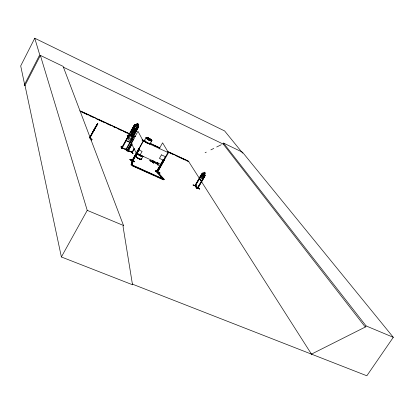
<?xml version="1.0" encoding="UTF-8"?>
<svg xmlns="http://www.w3.org/2000/svg" width="414" height="414" viewBox="0 0 414 414"><rect width="100%" height="100%" fill="white"/><g stroke="black" fill="none" stroke-linecap="round" stroke-linejoin="round"><path stroke-width="0.62" d="M127.548 150.008C128.205 150.644 127.233 149.511 127.269 150.437L134.074 138.643M134.638 161.812L134.71 161.476M127.305 150.442L137.96 131.316L143.166 140.983L132.164 160.648L132.47 160.058M129.949 159.633L134.612 161.683M129.986 159.721L134.622 161.838L129.918 159.638L130.058 159.385L134.71 161.481L130.063 159.406M125.928 148.75L126.901 150.929L125.908 148.719M132.004 151.524L133.003 153.708L132.32 152.269M132.583 139.425L132.283 138.674M158.039 165.026L157.092 162.94L158.231 165.16M157.781 172.974L157.522 172.886M136.713 130.317L135.476 131.471L132.206 129.965L132.542 128.392M132.268 129.934L132.589 128.407M137.619 127.647L137.303 129.194L137.681 127.615L134.41 126.104L133.179 127.279L134.41 126.104M133.029 160.798L132.211 165.807L163.401 179.811L163.401 179.029L131.305 164.524L132.32 159.923M132.107 160.301L131.088 164.907L132.025 165.409L133.241 160.42L132.739 160.886L139.627 148.745L132.837 161.015M199.558 188.841L196.122 187.558L196.138 187.946C207.005 191.227 188.624 185.353 199.657 188.613M201.566 180.721L202.689 179.629L204.946 175.81L204.92 175.008L204.454 174.589L199.501 178.424L199.382 178.791L201.561 180.789L199.382 178.791L199.936 177.109L202.177 173.285L194.906 185.72L197.654 188.272M199.972 177.125L199.388 178.791M159.944 172.876L159.861 173.238L155.266 171.085L155.41 170.837L159.944 172.892M96.804 125.225L97.818 123.279L97.476 123.615M96.886 125.033C99.288 120.81 90.614 136.532 94.734 129.137M94.728 128.728L94.201 129.784L95.256 128.081M242.682 153.164L224.621 130.948L34.75 38.223L20.7 65.919L24.876 85.672L40.37 55.404L63.099 66.349L123.527 225.526L123.036 226.386L132.506 284.754L132.268 284.082L366.83 375.777L393.3 337.312L242.495 152.217L223.508 143.068L223.053 143.844L365.288 327.044L311.457 354.13M94.056 130.369L97.766 123.248M39.299 55.652L24.214 85.139L25.021 85.512M97.425 123.915L97.595 123.651M93.838 130.726C90.268 136.325 99.639 119.982 96.162 126.027M93.186 131.569L93.859 130.115M92.001 139.534L89.91 138.323M89.6 137.603L95.505 126.756M89.724 137.769L96.208 125.846M89.895 137.857L96.669 125.385M89.967 137.758L96.959 125.028M91.287 140.444L91.189 140.631M90.381 138.706L91.975 139.585L92.115 139.332L89.993 138.157M128.071 137.401L127.352 135.74M122.228 148.491L121.349 146.644L122.228 148.491L121.84 148.626L121.007 146.758L122.094 148.74M121.374 146.649L120.986 146.784L121.84 148.626M127.828 136.646L128.019 136.232L128.438 136.475M134.069 125.426L134.483 125.665L134.069 125.426L121.737 147.886L122.021 147.467L122.425 147.648L122.187 148.077L128.713 136.087L128.304 135.901L128.713 136.087M132.884 134.514L131.481 133.846L130.674 135.337L129.623 134.773L128.852 135.078L126.679 139.042L126.332 140.713L129.83 142.323L131.145 141.086L133.334 137.148L133.096 136.387L132.056 135.963M131.176 131L134.628 124.697L135.316 124.438M132.506 284.754L132.273 284.082L132.552 284.775L61.381 256.97L87.235 210.359L40.37 55.404M128.531 136.273L134.452 125.608M132.304 132.082L131.476 133.505L132.868 134.141L133.603 132.677L134.55 132.537L135.983 129.96L135.906 128.531L137.334 125.959L136.035 125.354L134.602 127.942L133.292 128.723L131.864 131.3L132.304 132.082L131.548 133.479M137.593 125.494L138.421 124.065L137.029 123.419L136.294 124.893L135.337 125.033L133.903 127.621L133.986 129.049L132.558 131.621L133.857 132.216L135.29 129.639L136.594 128.863L138.028 126.28L137.593 125.494L138.348 124.091M130.648 135.264L131.455 133.774L132.961 134.488L132.066 135.983L132.537 136.817L131.015 139.559L129.618 140.387L128.226 139.746L128.133 138.224L129.654 135.481L130.674 135.337M132.884 136.196L137.836 127.176L138.255 127.408L137.836 127.176M133.272 137.143L126.223 149.92L126.461 149.485L126.058 149.309C125.468 150.53 125.804 148.554 126.436 149.423M125.721 149.687L132.345 137.769L132.785 138.022L132.345 137.769M133.236 136.315L138.219 127.352M132.956 136.93L138.711 126.586M133.634 132.765L134.581 133.199L135.295 132.91L138.768 126.586L138.55 125.872L137.66 125.473M127.088 149.563L127.476 149.433L128.226 151.534L127.093 149.552L127.476 149.433M131.429 143.71L127.559 150.701L127.724 150.096M128.511 150.37C127.993 149.718 127.414 150.789 128.268 150.799M132.03 144.067L128.252 150.841L128.542 150.432L128.138 150.256L127.812 150.649L131.906 143.249M128.242 150.846L131.999 144.005M129.582 151.379L125.142 149.356M131.983 151.488L132.754 153.594M134.441 148.662L132.294 152.694L132.552 152.264L132.154 152.088C131.564 153.304 131.89 151.333 132.521 152.197M131.911 152.518L134.032 148.476M131.611 159.638L132.33 161.134L131.605 159.649L132.004 159.514L132.972 161.496L132.573 161.631M132.63 160.363L133.117 160.58L132.563 160.259L139.057 148.341L132.066 160.451M132.464 160.844L143.389 141.096L167.939 152.487L156.906 171.815M132.428 160.823L139.207 148.554L139.663 148.812M132.47 160.855L132.713 160.399L132.382 160.171M146.09 137.588L144.605 140.242A3.338 0.735 29.4 0 0 147.638 142.97A3.338 0.735 29.4 0 0 149.982 142.98M131.088 164.907L131.305 164.524M132.211 165.807L132.242 165.026M140.103 154.976L142.1 151.421L138.871 149.94M141.474 159.173L142.949 156.554M150.375 143.363L151.871 140.713M149.904 160.42L154.329 162.423L154.189 162.666L149.775 160.663L154.215 162.593M151.907 161.662C152.575 160.389 152.399 162.438 151.922 161.651M159.111 148.978L162.598 142.83L168.482 152.725L157.444 172.048C156.989 171.712 158.288 170.951 157.46 172.069M152.445 161.486L152.129 161.201L151.995 161.812M152.311 161.051L152.683 160.927L153.558 163.064L152.311 161.051L152.673 160.922M152.026 161.843L152.864 160.327M152.373 161.336L152.129 161.76M158.06 163.023L157.429 164.135L153.082 162.102L153.713 160.989M153.749 161.056L153.087 162.164L153.408 161.776C154.215 161.864 153.444 162.707 153.071 162.086M153.48 162.35L154.112 161.175M153.315 162.95L152.342 161.036M157.977 165.072L157.082 162.935M156.958 163.861L157.336 164.027C158.226 163.147 155.964 164.053 157.682 163.665M157.667 162.842L157.051 163.965L157.631 162.78M158.024 162.961L157.475 164.156M156.72 176.504L163.183 179.407L163.991 179.692L164.208 179.314L156.751 170.966L155.954 170.682L155.736 171.054L162.769 178.941M156.57 170.62L156.425 170.868C156.756 170.459 156.885 171.474 157.682 172.674M156.539 171.339L156.751 170.966M163.344 159.633L163.794 159.892L163.344 159.633L156.451 171.613L157.232 171.479L156.989 171.908M163.385 159.701L156.487 171.681L155.266 171.085M156.854 171.784L157.149 171.443M157.336 171.877L164.348 159.954L157.636 172.146L157.77 171.515M193.317 184.929L196.841 185.974L196.702 186.217L193.059 185.011M96.146 126.027L96.478 125.333M195.154 185.943L195.351 185.358L194.885 185.679M195.118 185.907L202.068 174.418M195.537 185.555L195.123 185.26L195.543 185.539L195.144 185.927L199.807 178.274M197.411 188.054L197.804 187.661L197.685 188.298L205.013 175.831L204.982 175.029L204.376 174.475L205.178 173.031L204.278 174.485L204.464 175.386L202.896 178.056L201.758 178.776L200.893 177.979L201.1 176.416L202.663 173.751L203.409 173.694C205.194 169.45 203.75 175.319 202.808 173.057L202.177 173.285M201.944 174.382L201.69 174.149L195.01 185.715L197.778 188.308L204.588 176.716L204.211 176.447L197.395 188.049L197.659 187.635M197.845 187.516L202.389 179.795M203.036 178.688L203.683 177.585M197.809 188.318L197.835 187.811M199.641 188.593L199.657 188.981L196.034 187.806M365.288 327.044L366.059 325.911L223.508 143.068M93.119 131.533L93.787 130.695M94.868 128.557L95.132 128.257M96.897 124.847L97.073 124.567M96.509 125.411L97.155 124.604M97.818 123.279L96.69 125.199M149.024 139.973L149.796 140.429L149.563 140.129M149.226 140.103L148.973 139.891L149.578 140.155M149.211 140.16L148.993 139.87M149.459 139.942L149.2 139.922M149.076 139.948L149.516 140.139L149.185 139.854M148.6 138.411L148.114 138.245L148.626 138.457M148.502 138.198L148.238 138.204A3.286 0.714 29.4 0 1 151.648 141.019A3.286 0.714 29.4 0 1 146.773 138.752A3.286 0.714 29.4 0 1 148.248 138.188M135.456 131.393L136.661 130.27M131.155 141.102L129.815 142.24L126.384 140.662M128.205 151.472L127.341 149.604M128.319 151.291L127.434 149.438M153.542 163.007L152.554 161.098M127.512 150.008L127.559 150.701M205.116 152.725L206.275 152.15M210.902 149.858L213.795 148.429M216.688 146.996L221.319 144.703M202.198 173.331L202.793 173.114M134.571 133.122L135.295 132.91M136.263 124.805L135.311 124.366L134.591 124.655L121.778 147.901M128.863 135.099L129.623 134.773M149.79 140.362L149.356 140.051M148.936 139.901L149.216 139.849M132.578 160.275L132.237 160.114M153.542 162.371L153.765 161.879M132.496 152.243L132.185 152.575L131.792 152.399M126.405 149.464L126.094 149.801L125.696 149.62M121.939 147.431L122.394 147.581M126.177 149.899L121.659 147.782L122.094 148.046M157.853 171.686L157.511 171.536M149.749 140.367L149.464 140.237M193.027 185.032L196.702 186.217M204.588 176.716L204.211 176.447M202.808 173.057L204.982 175.029M204.977 175.821L204.94 175.013M163.401 179.029L164.208 179.314M127.854 150.603L132.283 152.626M153.33 161.739L153.801 161.946M366.059 325.911L393.3 337.312M87.235 210.359L123.527 225.526M132.609 161.61L131.864 159.69L132.361 160.787M132.428 165.419L163.618 179.433M132.615 165.678L134.379 166.469M135.554 166.997L142.607 170.164M143.782 170.692L153.78 175.184M157.605 172.177L159.866 173.228M129.634 151.483L125.064 149.325L129.608 151.353M127.114 135.709L127.476 135.58L128.169 136.868M132.759 139.575L132.18 138.374M164.451 160.13L164.192 159.882M136.522 153.346L161.062 164.539M131.373 131.657L134.586 133.142M131.538 133.463L132.868 134.141M132.206 129.965L135.476 131.471M134.421 126.166L137.629 127.662M134.607 127.936L135.895 128.542M135.321 124.386L138.519 125.928M80.875 111.143L96.648 118.461M97.813 119.004L128.77 133.375M133.443 135.544L135.192 136.356M143.368 140.149L144.538 140.693M150.38 143.404L159.721 147.741M168.482 151.809L177.829 156.145M178.998 156.689L187.754 160.756M79.809 110.864L131.243 134.736M132.413 135.28L135.337 136.636M142.349 139.891L144.688 140.972M149.951 143.415L159.887 148.026M167.484 151.555L188.525 161.32M80.383 111.423L88.006 114.963M89.176 115.506L93.285 117.41M96.214 118.771L105.011 122.849M106.181 123.393L110.284 125.297M113.219 126.658L115.563 127.75M118.497 129.106L122.011 130.741M123.186 131.285L127.289 133.189M131.983 135.362L134.327 136.454M141.95 139.989L144.295 141.076M154.262 145.702L156.606 146.789M169.507 152.776L173.611 154.681M176.545 156.042L185.337 160.12M186.512 160.663L188.856 161.755M129.629 134.855L133.06 136.444M63.389 67.182L223.27 144.124M149.485 140.082L149.764 140.315M132.413 160.208L132.133 160.616M122.109 147.995L122.425 147.648M156.735 171.246L157.242 171.474M204.242 172.188L205.215 173.047L204.247 172.265M199.476 178.776L201.608 180.737M155.954 170.682L163.991 179.692M188.339 161.025L199.294 178.206M199.988 179.293L311.913 354.839M132.232 132.107L131.331 131.693L131.119 131M157.444 163.721L158.22 165.186M157.123 163.566L153.734 162.071M127.305 135.761L128.045 137.029M163.183 179.407L163.401 179.811M152.502 161.113L153.558 163.064M131.316 143.239L136.299 153.232M131.952 152.093L128.469 150.556M127.295 149.62L128.226 151.534M125.861 149.319L122.358 147.772M34.75 38.223L40.08 55.962M25 85.429L61.381 256.97M150.147 143.492A3.338 0.735 29.4 0 1 146.779 142.726A3.338 0.735 29.4 0 1 144.822 140.413M149.94 144.062A3.291 0.73 29.4 0 1 149.138 144.005M147.808 143.503A3.291 0.73 29.4 0 1 144.812 141.583A3.291 0.73 29.4 0 1 144.75 140.631M150.313 143.115A3.291 0.724 29.4 0 1 146.991 142.354A3.291 0.724 29.4 0 1 145.06 140.077M142.887 156.29A3.276 0.781 29.3 0 1 140.294 156.011A3.276 0.781 29.3 0 1 137.194 153.459M143.099 156.383A3.322 0.787 29.3 0 1 140.403 155.835A3.322 0.787 29.3 0 1 137.319 153.511M136.134 155.995A3.276 0.792 29.3 0 0 138.007 158.345A3.281 0.792 29.3 0 0 141.355 159.028A3.276 0.792 29.3 0 1 138.007 158.345A3.281 0.792 29.3 0 1 136.123 156M136.237 155.819A3.271 0.787 29.3 0 0 138.105 158.164A3.271 0.787 29.3 0 0 141.448 158.836A3.26 0.787 29.3 0 1 138.11 158.158A3.255 0.787 29.3 0 1 136.242 155.83A3.26 0.787 29.3 0 0 138.11 158.158A3.255 0.787 29.3 0 0 141.438 158.831M141.417 158.914A3.281 0.792 29.3 0 1 138.436 158.448A3.281 0.792 29.3 0 1 135.859 155.928M143.192 156.218A3.322 0.787 29.3 0 1 140.501 155.664A3.322 0.787 29.3 0 1 137.412 153.34M142.799 156.197A3.271 0.776 29.3 0 1 138.235 153.93A3.281 0.776 29.3 0 0 142.804 156.202M133.763 128.211L133.815 130.229C130.871 131.254 132.325 132.433 133.939 130.689C133.375 132.966 135.187 133.168 134.384 130.503C137.35 129.427 136.061 128.231 134.26 130.063L134.245 128.428L133.763 128.211M131.911 151.684L132.832 153.594L131.911 151.71M130.4 135.828L128.878 138.571L130.27 139.213L131.792 136.475L130.4 135.828M132.154 132.878L131.895 133.339L132.728 133.722L132.987 133.261L132.154 132.878M137.163 123.843L136.91 124.309L137.743 124.697L138.002 124.231L137.163 123.843M131.6 134.229L131.331 134.716L132.226 135.135L132.496 134.643L131.6 134.229M161.434 154.862L159.426 158.386L163.478 160.244L165.486 156.73L161.434 154.862M203.129 174.17L201.561 176.84L202.43 177.632L203.998 174.962L203.129 174.17M204.262 172.643L203.983 173.119L204.542 173.626L204.821 173.15L204.262 172.643M202.7 179.66L201.54 180.783L202.715 179.666M197.669 187.744L195.372 185.669L197.669 187.744M135.29 129.639L133.991 129.044L135.285 129.649M146.918 138.473A3.302 0.714 29.4 0 0 151.814 140.75A3.302 0.714 29.4 0 0 148.398 137.909A3.302 0.714 29.4 0 0 146.918 138.473M146.861 138.581A3.302 0.714 29.4 0 0 151.752 140.853A3.302 0.714 29.4 0 0 148.347 138.007A3.302 0.714 29.4 0 0 146.861 138.571A3.302 0.714 29.4 0 0 151.757 140.848A3.302 0.714 29.4 0 0 148.341 138.012A3.302 0.714 29.4 0 0 146.861 138.581"/></g></svg>
